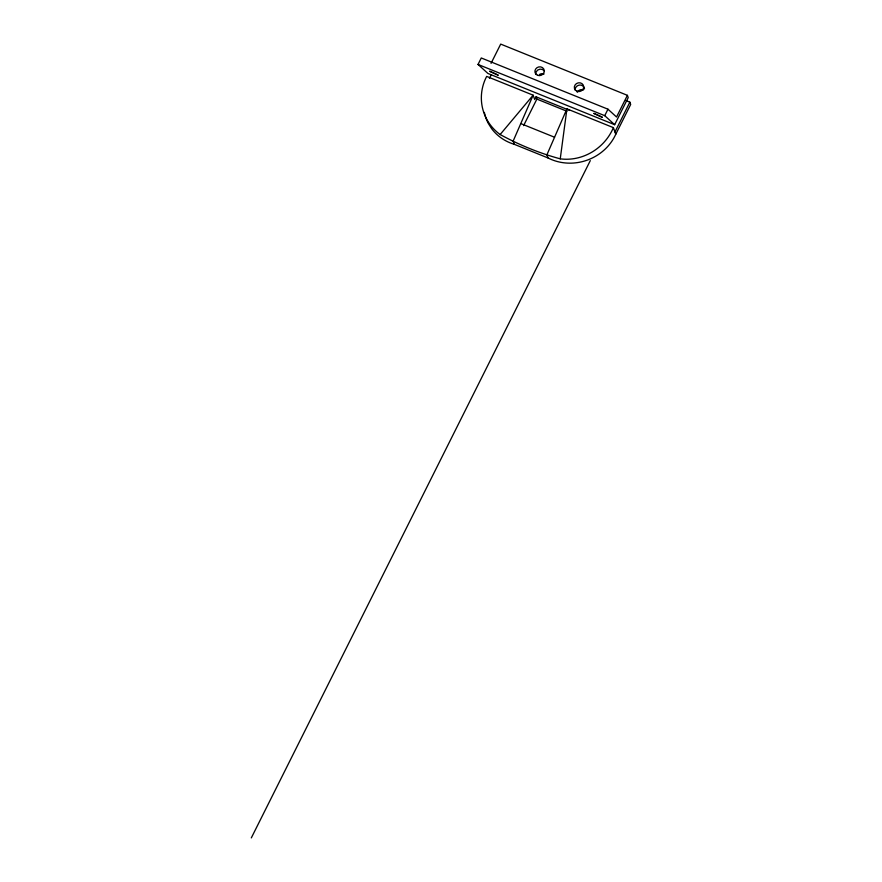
<?xml version="1.0" encoding="UTF-8"?>
<svg xmlns="http://www.w3.org/2000/svg" width="882" height="882" viewBox="0 0 882 882"><rect width="100%" height="100%" fill="white"/><g stroke="black" fill="none" stroke-linecap="round" stroke-linejoin="round"><path stroke-width="1.32" d="M569.838 110.482L536.058 96.811L534.701 99.523L533.136 95.19L486.677 76.403A48.146 46.514 -18.5 0 0 500.138 134.538C519.013 144.846 539.486 153.225 560.246 158.837L566.928 108.85L613.387 127.636L615.768 134.251A47.727 44.056 -19.8 0 1 548.042 157.966L514.25 144.306A47.727 44.056 -19.8 0 1 491.616 128.64L488.408 123.59A47.727 44.056 -19.8 0 1 484.35 112.411M566.928 108.85L546.906 154.824L548.042 157.966M627.4 95.333L628.216 97.615L614.655 124.704L487.955 73.471L478.033 64.441L481.274 57.969L607.974 109.203L616.551 117.008L627.4 95.333L500.7 44.1L491.053 63.361M489.433 78.355L491.23 74.783M523.588 125.641L536.873 99.093L536.058 96.811M614.655 124.704L604.732 115.674L607.974 109.203M251.315 837.9L590.301 160.623M614.941 131.969L629.858 102.169L626.055 100.636M615.768 134.251L630.685 104.451L629.858 102.169M500.138 134.538L533.136 95.19L513.115 141.164L514.25 144.306M478.033 64.441L604.732 115.674M536.873 99.093L566.906 111.242M520.777 123.579L554.558 137.239M575.152 89.997A4.73 4.366 -19.8 0 1 579.485 85.08A4.73 4.366 -19.8 0 1 584.501 88.895M535.738 74.066A4.73 4.366 -19.8 0 1 544.282 70.847M539.409 74.562A4.73 4.366 -19.8 0 1 544.084 74M613.387 127.636A48.146 43.99 -38.9 0 1 560.246 158.837M577.247 92.301A4.73 4.366 -19.8 0 1 583.509 89.942M489.775 71.277L498.076 75.135L489.775 71.277M593.95 113.403L602.263 117.273L593.95 113.403M576.971 91.232A4.73 4.366 -19.8 0 0 583.686 86.612A4.73 4.366 -19.8 0 0 576.365 83.658A4.73 4.366 -19.8 0 0 576.971 91.232M537.557 75.29A4.73 4.366 -19.8 0 0 544.271 70.681A4.73 4.366 -19.8 0 0 536.951 67.716A4.73 4.366 -19.8 0 0 537.557 75.29"/></g></svg>
